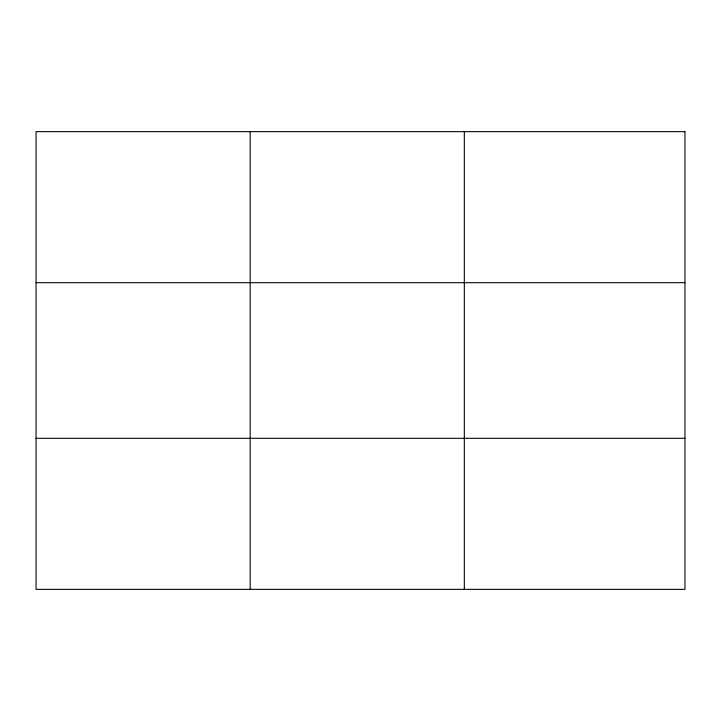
<?xml version="1.0" encoding="UTF-8"?>
<svg xmlns="http://www.w3.org/2000/svg" width="721" height="721" viewBox="0 0 721 721"><rect width="100%" height="100%" fill="white"/><g stroke="black" fill="none" stroke-linecap="round" stroke-linejoin="round"><path stroke-width="1.08" d="M250.187 589.354L250.187 131.646M464.324 589.354L464.324 131.646M36.05 282.686L684.95 282.686M36.05 438.314L684.95 438.314M684.95 131.646L684.95 589.354L36.05 589.354L36.05 131.646L684.95 131.646"/></g></svg>
